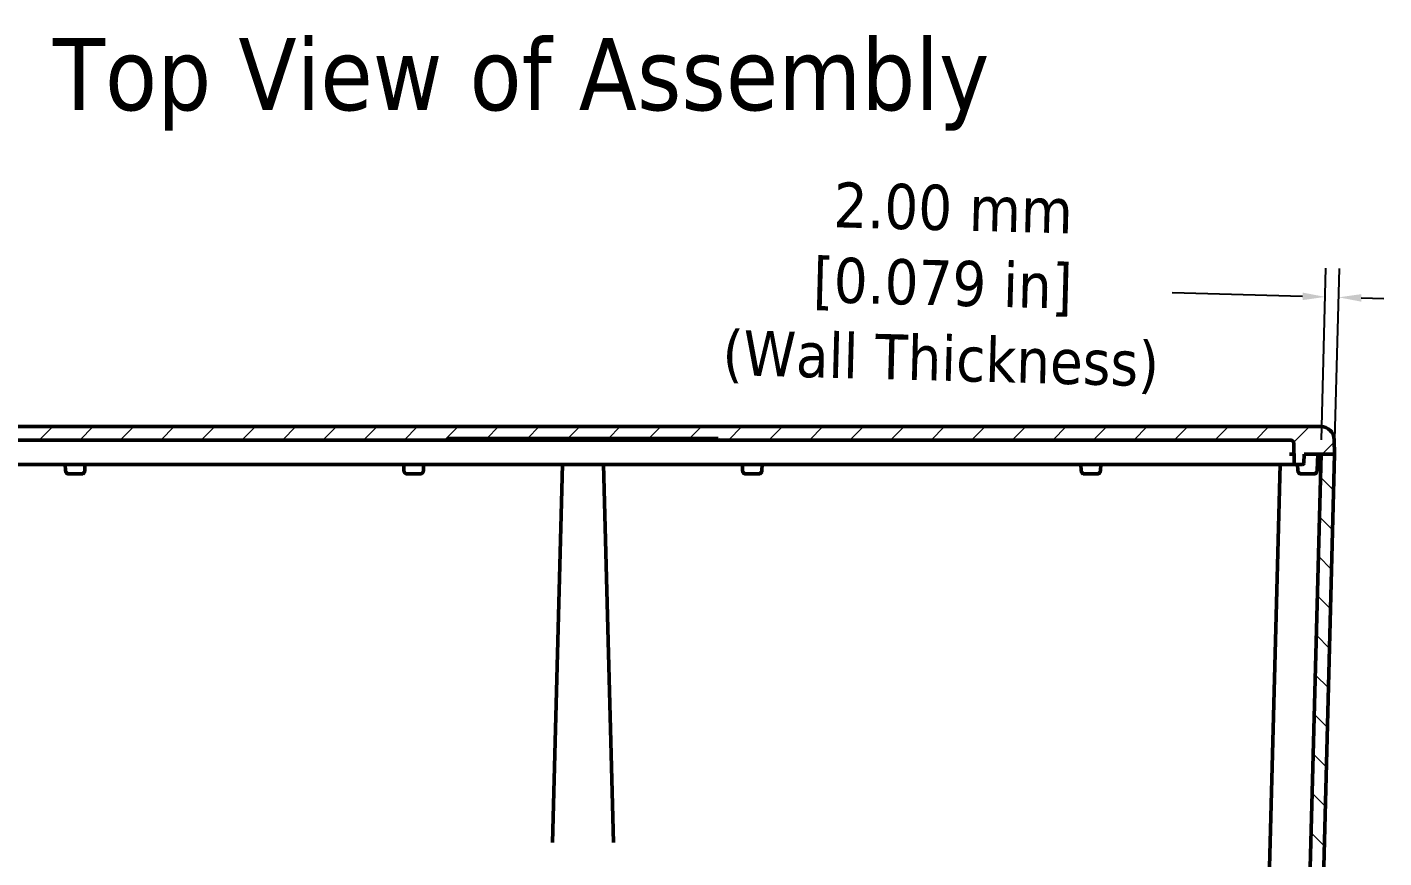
# Model space of a CAD drawing. Header units: millimetres. Extents: x 3 to 1148, y 20 to 725.
# Drawn here: x 136.9 to 337.2, y 364.3 to 487 of the extents above; entities that cross this region are included whole.
import ezdxf

# ---------------------------------------------------------------- set-up
doc = ezdxf.new("R2010")
doc.units = ezdxf.units.MM
doc.header["$LTSCALE"] = 1.333333
for name, color, linetype, lineweight in [('Dimension (ANSI)', 7, 'Continuous', 25), ('Hatch (ANSI)', 7, 'Continuous', 18), ('Symbol (ANSI)', 7, 'Continuous', 25), ('Visible (ANSI)', 7, 'Continuous', 50)]:
    doc.layers.add(name, color=color, linetype=linetype, lineweight=lineweight)
doc.styles.add('Label Text (ANSI)', font='TAHOMA.TTF')
doc.styles.add('Note Text (ANSI)', font='TAHOMA.TTF')
doc.dimstyles.new('Default - mm (ANSI)', dxfattribs={"dimscale": 1.333333, "dimtxt": 5, "dimasz": 2.5, "dimexe": 3.175, "dimexo": 1.6002, "dimgap": 0.8, "dimtad": 0, "dimtih": 1, "dimtoh": 1, "dimrnd": 1e-08, "dimzin": 0, "dimdsep": 46, "dimtxsty": 'Note Text (ANSI)', "dimcen": 0.09, "dimdle": 10, "dimclrd": 256, "dimclre": 256, "dimclrt": 256, "dimadec": 1, "dimazin": 0, "dimtfac": 0.6096, "dimtofl": 0, "dimtmove": 0, "dimatfit": 3, "dimfxl": 0, "dimtolj": 1, "dimtzin": 0, "dimlwd": -1, "dimlwe": -1, "dimarcsym": 0})

# ---------------------------------------------------------------- blocks, each defined once
blk = doc.blocks.new('*D10')
at = {"layer": 'Defpoints', "color": 0}
for p in [(330.54, 447.07), (327.94, 423.9), (329.94, 423.9)]:
    blk.add_point(p, dxfattribs=at)
at = {"layer": 'Dimension (ANSI)'}
for p, q in [((327.99, 426.03), (328.65, 451.36)), ((329.99, 426.03), (330.65, 451.31)), ((325.21, 447.21), (305.95, 447.72)), ((333.87, 446.99), (337.21, 446.9))]:
    blk.add_line(p, q, dxfattribs=at)
for points in [[(325.23, 447.77), (325.2, 446.66), (328.54, 447.13)], [(333.89, 447.54), (333.86, 446.43), (330.54, 447.07)]]:
    blk.add_solid(points, dxfattribs=at)
at = {"layer": 'Dimension (ANSI)', "insert": (272.06, 448.61), "char_height": 6.6667, "attachment_point": 5, "rotation": 358.5, "style": 'Note Text (ANSI)'}
blk.add_mtext('\\A1; 2.00 mm\\P[0.079 in]{\\P(Wall Thickness)}', dxfattribs=at)

msp = doc.modelspace()

# ---------------------------------------------------------------- hatches: boundary and pattern name
at = {"layer": 'Hatch (ANSI)'}
h = msp.add_hatch(dxfattribs=at)
h.set_pattern_fill('ANSI31', color=256, scale=33.866667, style=0)
h.set_pattern_definition([(45, (0, 0), (-2.99342, 2.99342), [])])
edge = h.paths.add_edge_path()
edge.add_line((113.901, 422.59), (113.978, 425.508))
edge.add_ellipse((114.478, 425.495), major_axis=(-0.5, 0.013), ratio=1, start_angle=271.5, end_angle=360, ccw=False)
edge.add_line((114.478, 425.995), (198.936, 425.995))
edge.add_line((198.936, 425.995), (198.949, 426.245))
edge.add_line((198.949, 426.245), (238.922, 426.245))
edge.add_line((238.922, 426.245), (238.936, 425.995))
edge.add_line((238.936, 425.995), (323.394, 425.995))
edge.add_ellipse((323.394, 425.495), major_axis=(0, 0.5), ratio=1, start_angle=271.5, end_angle=360, ccw=False)
edge.add_line((323.893, 425.508), (323.97, 422.59))
edge.add_ellipse((324.17, 422.595), major_axis=(-0.2, -0.005), ratio=1, start_angle=0, end_angle=88.5)
edge.add_line((324.17, 422.395), (325.201, 422.395))
edge.add_ellipse((325.201, 422.595), major_axis=(0, -0.2), ratio=1, start_angle=0, end_angle=88.5)
edge.add_line((325.401, 422.59), (325.436, 423.895))
edge.add_line((325.436, 423.895), (327.936, 423.895))
edge.add_line((327.936, 423.895), (329.936, 423.895))
edge.add_line((329.936, 423.895), (329.879, 426.047))
edge.add_ellipse((327.88, 425.995), major_axis=(1.999, 0.052), ratio=1, start_angle=0, end_angle=88.5)
edge.add_line((327.88, 427.995), (109.991, 427.995))
edge.add_ellipse((109.991, 425.995), major_axis=(0, 2), ratio=1, start_angle=0, end_angle=88.5)
edge.add_line((107.992, 426.047), (107.936, 423.895))
edge.add_line((107.936, 423.895), (109.936, 423.895))
edge.add_line((109.936, 423.895), (112.436, 423.895))
edge.add_line((112.436, 423.895), (112.47, 422.59))
edge.add_ellipse((112.67, 422.595), major_axis=(-0.2, -0.005), ratio=1, start_angle=0, end_angle=88.5)
edge.add_line((112.67, 422.395), (113.701, 422.395))
edge.add_ellipse((113.701, 422.595), major_axis=(0, -0.2), ratio=1, start_angle=0, end_angle=88.5)
h = msp.add_hatch(dxfattribs=at)
h.set_pattern_fill('ANSI31', color=256, scale=33.866667, angle=90, style=0)
h.set_pattern_definition([(135, (0, 0), (-2.99342, -2.99342), [])])
edge = h.paths.add_edge_path()
edge.add_line((198.936, 324.895), (113.015, 324.895))
edge.add_ellipse((113.015, 325.395), major_axis=(0, -0.5), ratio=1, start_angle=271.5, end_angle=360, ccw=False)
edge.add_line((112.515, 325.382), (109.936, 423.895))
edge.add_line((109.936, 423.895), (107.936, 423.895))
edge.add_line((107.936, 423.895), (110.529, 324.843))
edge.add_ellipse((112.529, 324.895), major_axis=(-1.999, -0.052), ratio=1, start_angle=0, end_angle=88.5)
edge.add_line((112.529, 322.895), (325.342, 322.895))
edge.add_ellipse((325.342, 324.895), major_axis=(0, -2), ratio=1, start_angle=0, end_angle=88.5)
edge.add_line((327.342, 324.843), (329.936, 423.895))
edge.add_line((329.936, 423.895), (327.936, 423.895))
edge.add_line((327.936, 423.895), (325.356, 325.382))
edge.add_ellipse((324.856, 325.395), major_axis=(0.5, -0.013), ratio=1, start_angle=271.5, end_angle=360, ccw=False)
edge.add_line((324.856, 324.895), (238.936, 324.895))
edge.add_line((238.936, 324.895), (238.922, 324.645))
edge.add_line((238.922, 324.645), (198.949, 324.645))
edge.add_line((198.949, 324.645), (198.936, 324.895))

# ---------------------------------------------------------------- linework, layer by layer
at = {"layer": 'Visible (ANSI)'}
for p, q in [((327.88, 427.995), (109.991, 427.995)), ((327.936, 427.995), (327.88, 427.995)), ((327.936, 427.995), (327.936, 427.994)), ((114.478, 425.995), (198.936, 425.995)), ((198.936, 425.995), (198.949, 426.245)), ((198.936, 425.995), (200.526, 425.995)), ((198.949, 426.245), (238.922, 426.245)), ((200.526, 425.995), (200.517, 426.245)), ((200.807, 425.995), (200.803, 426.245)), ((202.019, 425.995), (202.019, 426.245)), ((203.746, 425.995), (203.754, 426.245)), ((203.746, 425.995), (204.147, 425.995)), ((204.147, 425.995), (204.138, 426.245)), ((204.38, 425.995), (204.371, 426.245)), ((204.682, 425.995), (204.682, 426.245)), ((204.682, 425.995), (205.819, 425.995)), ((205.819, 425.995), (205.811, 426.245)), ((206.137, 425.995), (206.137, 426.245)), ((206.458, 425.995), (206.467, 426.245)), ((206.458, 425.995), (207.176, 425.995)), ((207.176, 425.995), (207.167, 426.245)), ((207.476, 425.995), (207.476, 426.245)), ((207.771, 425.995), (207.779, 426.245)), ((207.771, 425.995), (208.333, 425.995)), ((208.786, 425.995), (208.786, 426.245)), ((209.239, 425.995), (209.247, 426.245)), ((209.239, 425.995), (209.801, 425.995)), ((209.801, 425.995), (209.792, 426.245)), ((210.099, 425.995), (210.099, 426.245)), ((210.396, 425.995), (210.404, 426.245)), ((210.396, 425.995), (212.163, 425.995)), ((212.163, 425.995), (212.154, 426.245)), ((212.665, 425.995), (212.659, 426.245)), ((213.719, 425.995), (214.609, 425.995)), ((215.033, 425.995), (215.042, 426.245)), ((215.033, 425.995), (215.838, 425.995)), ((215.838, 425.995), (215.829, 426.245)), ((216.192, 425.995), (216.192, 426.245)), ((216.712, 425.995), (218.026, 425.995)), ((218.026, 425.995), (218.017, 426.245)), ((218.323, 425.995), (218.323, 426.245)), ((218.621, 425.995), (218.629, 426.245)), ((218.621, 425.995), (219.251, 425.995)), ((219.251, 425.995), (219.242, 426.245)), ((220.902, 425.995), (220.902, 426.245)), ((222.558, 425.995), (222.567, 426.245)), ((222.558, 425.995), (223.144, 425.995)), ((223.144, 425.995), (223.136, 426.245)), ((223.445, 425.995), (223.445, 426.245)), ((223.739, 425.995), (223.748, 426.245)), ((223.739, 425.995), (224.301, 425.995)), ((224.754, 425.995), (224.754, 426.245)), ((225.207, 425.995), (225.216, 426.245)), ((225.207, 425.995), (225.769, 425.995)), ((225.769, 425.995), (225.761, 426.245)), ((226.068, 425.995), (226.068, 426.245)), ((226.364, 425.995), (226.373, 426.245)), ((226.364, 425.995), (227.082, 425.995)), ((227.082, 425.995), (227.073, 426.245)), ((227.383, 425.995), (227.383, 426.245)), ((227.677, 425.995), (227.686, 426.245)), ((227.677, 425.995), (228.239, 425.995)), ((228.692, 425.995), (228.692, 426.245)), ((229.145, 425.995), (229.153, 426.245)), ((229.145, 425.995), (229.707, 425.995)), ((229.707, 425.995), (229.698, 426.245)), ((230.006, 425.995), (230.006, 426.245)), ((230.302, 425.995), (230.311, 426.245)), ((230.302, 425.995), (230.844, 425.995)), ((230.844, 425.995), (230.836, 426.245)), ((231.166, 425.995), (231.166, 426.245)), ((231.551, 425.995), (231.56, 426.245)), ((231.551, 425.995), (231.714, 425.995)), ((231.714, 425.995), (231.719, 426.245)), ((231.714, 425.995), (233.087, 425.995)), ((233.087, 425.995), (233.081, 426.245)), ((233.087, 425.995), (233.249, 425.995)), ((233.618, 425.995), (233.618, 426.245)), ((233.933, 425.995), (233.942, 426.245)), ((233.933, 425.995), (234.476, 425.995)), ((234.476, 425.995), (234.467, 426.245)), ((234.798, 425.995), (234.798, 426.245)), ((235.114, 425.995), (235.123, 426.245)), ((235.114, 425.995), (236.619, 425.995)), ((236.619, 425.995), (236.611, 426.245)), ((236.942, 425.995), (236.942, 426.245)), ((237.258, 425.995), (237.267, 426.245)), ((237.258, 425.995), (238.936, 425.995)), ((238.922, 426.245), (238.936, 425.995)), ((238.936, 425.995), (323.394, 425.995)), ((323.883, 425.595), (323.883, 425.595)), ((323.893, 425.508), (323.97, 422.59)), ((329.936, 423.895), (329.879, 426.047)), ((323.936, 423.895), (323.269, 423.895)), ((323.936, 423.895), (323.936, 423.895)), ((327.936, 423.895), (325.356, 325.382)), ((325.401, 422.59), (325.436, 423.895)), ((325.436, 423.895), (329.936, 423.895)), ((327.342, 324.843), (329.936, 423.895)), ((327.372, 421.482), (327.436, 423.895)), ((329.936, 423.895), (327.936, 423.895)), ((213.279, 422.395), (118.592, 422.395)), ((142.499, 421.482), (142.475, 422.395)), ((142.999, 420.995), (144.873, 420.995)), ((145.372, 421.482), (145.396, 422.395)), ((192.499, 421.482), (192.475, 422.395)), ((192.999, 420.995), (194.873, 420.995)), ((195.372, 421.482), (195.396, 422.395)), ((214.442, 422.395), (213.279, 422.395)), ((214.435, 366.593), (215.896, 422.395)), ((214.442, 422.395), (223.429, 422.395)), ((223.436, 366.593), (221.975, 422.395)), ((224.592, 422.395), (223.429, 422.395)), ((319.279, 422.395), (224.592, 422.395)), ((242.499, 421.482), (242.475, 422.395)), ((242.999, 420.995), (244.873, 420.995)), ((245.372, 421.482), (245.396, 422.395)), ((292.499, 421.482), (292.475, 422.395)), ((292.999, 420.995), (294.873, 420.995)), ((295.372, 421.482), (295.396, 422.395)), ((320.442, 422.395), (319.279, 422.395)), ((319.356, 325.382), (321.896, 422.395)), ((320.442, 422.395), (323.347, 422.395)), ((324.17, 422.395), (323.347, 422.395)), ((324.17, 422.395), (325.201, 422.395)), ((324.499, 421.482), (324.475, 422.395)), ((324.999, 420.995), (326.873, 420.995))]:
    msp.add_line(p, q, dxfattribs=at)
for centre, radius, start, end in [((327.88, 425.995), 2, 1.5, 90), ((323.394, 425.495), 0.5, 1.5, 90), ((142.999, 421.495), 0.5, 181.5, 270), ((144.873, 421.495), 0.5, 270, 358.5), ((192.999, 421.495), 0.5, 181.5, 270), ((194.873, 421.495), 0.5, 270, 358.5), ((242.999, 421.495), 0.5, 181.5, 270), ((244.873, 421.495), 0.5, 270, 358.5), ((292.999, 421.495), 0.5, 181.5, 270), ((294.873, 421.495), 0.5, 270, 358.5), ((324.17, 422.595), 0.2, 181.5, 270), ((324.999, 421.495), 0.5, 181.5, 270), ((325.201, 422.595), 0.2, 270, 358.5), ((326.873, 421.495), 0.5, 270, 358.5)]:
    msp.add_arc(centre, radius, start, end, dxfattribs=at)
for points, knots in [([(200.526, 425.995), (200.526, 425.995), (200.528, 425.995), (200.543, 425.995), (200.559, 425.995), (200.611, 425.995), (200.647, 425.995), (200.723, 425.995), (200.765, 425.995), (200.807, 425.995)], [0, 0, 0, 0, 0.00014456597, 0.00014456597, 0.00028916406, 0.00028916406, 0.00043376215, 0.00043376215, 0.00057812226, 0.00057812226, 0.00057812226, 0.00057812226]), ([(200.807, 425.995), (200.854, 425.995), (200.901, 425.995), (200.996, 425.995), (201.044, 425.995), (201.191, 425.995), (201.29, 425.995), (201.494, 425.995), (201.598, 425.995), (201.755, 425.995), (201.808, 425.995), (201.913, 425.995), (201.966, 425.995), (202.019, 425.995)], [0, 0, 0, 0, 0.0001574992, 0.0001574992, 0.0003152377, 0.0003152377, 0.0006307147, 0.0006307147, 0.0009461917, 0.0009461917, 0.0011039302, 0.0011039302, 0.0012615066, 0.0012615066, 0.0012615066, 0.0012615066]), ([(202.019, 425.995), (202.077, 425.995), (202.135, 425.995), (202.25, 425.995), (202.307, 425.995), (202.479, 425.995), (202.591, 425.995), (202.918, 425.995), (203.121, 425.995), (203.445, 425.995), (203.564, 425.995), (203.677, 425.995), (203.703, 425.995), (203.729, 425.995), (203.736, 425.995), (203.743, 425.995), (203.744, 425.995), (203.746, 425.995)], [0, 0, 0, 0, 0.0001726276, 0.0001726276, 0.0003454172, 0.0003454172, 0.0006909965, 0.0006909965, 0.0013821549, 0.0013821549, 0.0020733133, 0.0020733133, 0.0024188926, 0.0024188926, 0.0025916822, 0.0025916822, 0.0027642898, 0.0027642898, 0.0027642898, 0.0027642898]), ([(204.147, 425.995), (204.147, 425.995), (204.148, 425.995), (204.155, 425.995), (204.161, 425.995), (204.185, 425.995), (204.209, 425.995), (204.271, 425.995), (204.307, 425.995), (204.356, 425.995), (204.368, 425.995), (204.38, 425.995)], [0, 0, 0, 0, 0.00005629543, 0.00005629543, 0.00011295398, 0.00011295398, 0.00022627107, 0.00022627107, 0.00033958816, 0.00033958816, 0.00037421457, 0.00037421457, 0.00037421457, 0.00037421457]), ([(204.38, 425.995), (204.38, 425.995), (204.381, 425.995), (204.388, 425.995), (204.393, 425.995), (204.416, 425.995), (204.439, 425.995), (204.498, 425.995), (204.533, 425.995), (204.606, 425.995), (204.644, 425.995), (204.682, 425.995)], [0, 0, 0, 0, 0.00005488972, 0.00005488972, 0.00011012284, 0.00011012284, 0.0002205891, 0.0002205891, 0.00033105536, 0.00033105536, 0.00044142941, 0.00044142941, 0.00044142941, 0.00044142941]), ([(205.819, 425.995), (205.821, 425.995), (205.823, 425.995), (205.843, 425.995), (205.86, 425.995), (205.915, 425.995), (205.953, 425.995), (206.018, 425.995), (206.041, 425.995), (206.088, 425.995), (206.112, 425.995), (206.137, 425.995)], [0, 0, 0, 0, 0.0001457854, 0.0001457854, 0.00029168132, 0.00029168132, 0.00043757724, 0.00043757724, 0.0005105252, 0.0005105252, 0.00058312671, 0.00058312671, 0.00058312671, 0.00058312671]), ([(206.137, 425.995), (206.162, 425.995), (206.187, 425.995), (206.234, 425.995), (206.257, 425.995), (206.323, 425.995), (206.36, 425.995), (206.416, 425.995), (206.433, 425.995), (206.455, 425.995), (206.457, 425.995), (206.458, 425.995)], [0, 0, 0, 0, 0.00007187953, 0.00007187953, 0.00014410276, 0.00014410276, 0.00028854922, 0.00028854922, 0.00043299569, 0.00043299569, 0.00057735163, 0.00057735163, 0.00057735163, 0.00057735163]), ([(207.176, 425.995), (207.177, 425.995), (207.179, 425.995), (207.199, 425.995), (207.215, 425.995), (207.268, 425.995), (207.303, 425.995), (207.365, 425.995), (207.386, 425.995), (207.431, 425.995), (207.453, 425.995), (207.476, 425.995)], [0, 0, 0, 0, 0.00013595039, 0.00013595039, 0.00027203315, 0.00027203315, 0.00040811591, 0.00040811591, 0.00047615729, 0.00047615729, 0.00054375133, 0.00054375133, 0.00054375133, 0.00054375133]), ([(207.476, 425.995), (207.499, 425.995), (207.522, 425.995), (207.565, 425.995), (207.587, 425.995), (207.646, 425.995), (207.681, 425.995), (207.732, 425.995), (207.748, 425.995), (207.767, 425.995), (207.769, 425.995), (207.771, 425.995)], [0, 0, 0, 0, 0.00006624641, 0.00006624641, 0.00013293469, 0.00013293469, 0.00026631126, 0.00026631126, 0.00039968782, 0.00039968782, 0.00053293443, 0.00053293443, 0.00053293443, 0.00053293443]), ([(208.333, 425.995), (208.349, 425.995), (208.366, 425.995), (208.404, 425.995), (208.42, 425.995), (208.472, 425.995), (208.494, 425.995), (208.54, 425.995), (208.565, 425.995), (208.623, 425.995), (208.655, 425.995), (208.719, 425.995), (208.752, 425.995), (208.786, 425.995)], [0, 0, 0, 0, 0.00019908062, 0.00019908062, 0.00039816123, 0.00039816123, 0.00049770154, 0.00049770154, 0.00059724185, 0.00059724185, 0.00069678216, 0.00069678216, 0.00079604962, 0.00079604962, 0.00079604962, 0.00079604962]), ([(208.786, 425.995), (208.819, 425.995), (208.852, 425.995), (208.916, 425.995), (208.947, 425.995), (209.004, 425.995), (209.029, 425.995), (209.076, 425.995), (209.096, 425.995), (209.146, 425.995), (209.168, 425.995), (209.204, 425.995), (209.221, 425.995), (209.239, 425.995)], [0, 0, 0, 0, 0.00009824685, 0.00009824685, 0.00019676487, 0.00019676487, 0.0002952829, 0.0002952829, 0.00039380092, 0.00039380092, 0.00059083698, 0.00059083698, 0.00078778497, 0.00078778497, 0.00078778497, 0.00078778497]), ([(209.801, 425.995), (209.802, 425.995), (209.804, 425.995), (209.824, 425.995), (209.839, 425.995), (209.892, 425.995), (209.927, 425.995), (209.988, 425.995), (210.009, 425.995), (210.054, 425.995), (210.076, 425.995), (210.099, 425.995)], [0, 0, 0, 0, 0.00013578078, 0.00013578078, 0.00027168903, 0.00027168903, 0.00040759728, 0.00040759728, 0.00047555141, 0.00047555141, 0.00054306234, 0.00054306234, 0.00054306234, 0.00054306234]), ([(210.099, 425.995), (210.122, 425.995), (210.145, 425.995), (210.188, 425.995), (210.21, 425.995), (210.27, 425.995), (210.305, 425.995), (210.357, 425.995), (210.373, 425.995), (210.392, 425.995), (210.394, 425.995), (210.396, 425.995)], [0, 0, 0, 0, 0.00006632831, 0.00006632831, 0.00013309494, 0.00013309494, 0.00026662819, 0.00026662819, 0.00040016144, 0.00040016144, 0.00053355794, 0.00053355794, 0.00053355794, 0.00053355794]), ([(212.163, 425.995), (212.164, 425.995), (212.165, 425.995), (212.172, 425.995), (212.177, 425.995), (212.202, 425.995), (212.227, 425.995), (212.304, 425.995), (212.357, 425.995), (212.457, 425.995), (212.495, 425.995), (212.575, 425.995), (212.619, 425.995), (212.665, 425.995)], [0, 0, 0, 0, 0.0001875001, 0.0001875001, 0.0003751039, 0.0003751039, 0.0007503115, 0.0007503115, 0.0011255192, 0.0011255192, 0.001313123, 0.001313123, 0.0015004237, 0.0015004237, 0.0015004237, 0.0015004237]), ([(212.665, 425.995), (212.701, 425.995), (212.737, 425.995), (212.815, 425.995), (212.855, 425.995), (212.98, 425.995), (213.069, 425.995), (213.341, 425.995), (213.531, 425.995), (213.719, 425.995)], [0, 0, 0, 0, 0.0001398297, 0.0001398297, 0.0002799613, 0.0002799613, 0.0005602244, 0.0005602244, 0.001120702, 0.001120702, 0.001120702, 0.001120702]), ([(214.609, 425.995), (214.641, 425.995), (214.672, 425.995), (214.735, 425.995), (214.766, 425.995), (214.827, 425.995), (214.856, 425.995), (214.91, 425.995), (214.934, 425.995), (214.974, 425.995), (214.989, 425.995), (215.01, 425.995), (215.015, 425.995), (215.03, 425.995), (215.032, 425.995), (215.033, 425.995)], [0, 0, 0, 0, 0.00009215207, 0.00009215207, 0.0001843693, 0.0001843693, 0.00027658653, 0.00027658653, 0.00036880376, 0.00036880376, 0.000461021, 0.000461021, 0.00055323823, 0.00055323823, 0.00073760519, 0.00073760519, 0.00073760519, 0.00073760519]), ([(215.838, 425.995), (215.839, 425.995), (215.841, 425.995), (215.864, 425.995), (215.883, 425.995), (215.928, 425.995), (215.946, 425.995), (215.987, 425.995), (216.01, 425.995), (216.06, 425.995), (216.086, 425.995), (216.138, 425.995), (216.165, 425.995), (216.192, 425.995)], [0, 0, 0, 0, 0.00015958676, 0.00015958676, 0.00031927611, 0.00031927611, 0.00039912078, 0.00039912078, 0.00047896546, 0.00047896546, 0.00055881013, 0.00055881013, 0.00063829564, 0.00063829564, 0.00063829564, 0.00063829564]), ([(216.192, 425.995), (216.221, 425.995), (216.25, 425.995), (216.306, 425.995), (216.334, 425.995), (216.414, 425.995), (216.461, 425.995), (216.544, 425.995), (216.58, 425.995), (216.647, 425.995), (216.679, 425.995), (216.712, 425.995)], [0, 0, 0, 0, 0.00008487847, 0.00008487847, 0.00017011818, 0.00017011818, 0.00034059759, 0.00034059759, 0.000511077, 0.000511077, 0.00068148645, 0.00068148645, 0.00068148645, 0.00068148645]), ([(218.026, 425.995), (218.027, 425.995), (218.029, 425.995), (218.048, 425.995), (218.066, 425.995), (218.117, 425.995), (218.152, 425.995), (218.212, 425.995), (218.233, 425.995), (218.277, 425.995), (218.3, 425.995), (218.323, 425.995)], [0, 0, 0, 0, 0.00013573263, 0.00013573263, 0.00027160958, 0.00027160958, 0.00040748652, 0.00040748652, 0.000475425, 0.000475425, 0.00054294866, 0.00054294866, 0.00054294866, 0.00054294866]), ([(218.323, 425.995), (218.346, 425.995), (218.369, 425.995), (218.413, 425.995), (218.435, 425.995), (218.495, 425.995), (218.53, 425.995), (218.581, 425.995), (218.597, 425.995), (218.617, 425.995), (218.619, 425.995), (218.621, 425.995)], [0, 0, 0, 0, 0.00006728382, 0.00006728382, 0.00013497941, 0.00013497941, 0.0002703706, 0.0002703706, 0.00040576179, 0.00040576179, 0.00054101793, 0.00054101793, 0.00054101793, 0.00054101793]), ([(219.251, 425.995), (219.253, 425.995), (219.257, 425.995), (219.288, 425.995), (219.311, 425.995), (219.411, 425.995), (219.521, 425.995), (219.749, 425.995), (219.836, 425.995), (220.025, 425.995), (220.127, 425.995), (220.34, 425.995), (220.45, 425.995), (220.619, 425.995), (220.675, 425.995), (220.788, 425.995), (220.845, 425.995), (220.902, 425.995)], [0, 0, 0, 0, 0.0003394704, 0.0003394704, 0.0006790695, 0.0006790695, 0.0013582676, 0.0013582676, 0.0016978667, 0.0016978667, 0.0020374658, 0.0020374658, 0.0023770649, 0.0023770649, 0.0025468644, 0.0025468644, 0.00271648, 0.00271648, 0.00271648, 0.00271648]), ([(220.902, 425.995), (220.959, 425.995), (221.016, 425.995), (221.13, 425.995), (221.186, 425.995), (221.355, 425.995), (221.466, 425.995), (221.678, 425.995), (221.781, 425.995), (221.971, 425.995), (222.057, 425.995), (222.21, 425.995), (222.275, 425.995), (222.385, 425.995), (222.428, 425.995), (222.495, 425.995), (222.52, 425.995), (222.543, 425.995), (222.549, 425.995), (222.556, 425.995), (222.557, 425.995), (222.558, 425.995)], [0, 0, 0, 0, 0.000169551, 0.000169551, 0.0003392858, 0.0003392858, 0.0006787552, 0.0006787552, 0.0010182246, 0.0010182246, 0.001357694, 0.001357694, 0.0016971635, 0.0016971635, 0.0020366329, 0.0020366329, 0.0023761023, 0.0023761023, 0.002545837, 0.002545837, 0.0027153981, 0.0027153981, 0.0027153981, 0.0027153981]), ([(223.144, 425.995), (223.146, 425.995), (223.148, 425.995), (223.168, 425.995), (223.184, 425.995), (223.236, 425.995), (223.272, 425.995), (223.333, 425.995), (223.355, 425.995), (223.399, 425.995), (223.422, 425.995), (223.445, 425.995)], [0, 0, 0, 0, 0.00013595039, 0.00013595039, 0.00027203315, 0.00027203315, 0.00040811591, 0.00040811591, 0.00047615729, 0.00047615729, 0.00054375133, 0.00054375133, 0.00054375133, 0.00054375133]), ([(223.445, 425.995), (223.468, 425.995), (223.491, 425.995), (223.534, 425.995), (223.555, 425.995), (223.615, 425.995), (223.65, 425.995), (223.701, 425.995), (223.717, 425.995), (223.736, 425.995), (223.738, 425.995), (223.739, 425.995)], [0, 0, 0, 0, 0.00006624641, 0.00006624641, 0.00013293469, 0.00013293469, 0.00026631126, 0.00026631126, 0.00039968782, 0.00039968782, 0.00053293443, 0.00053293443, 0.00053293443, 0.00053293443]), ([(224.301, 425.995), (224.318, 425.995), (224.335, 425.995), (224.373, 425.995), (224.389, 425.995), (224.441, 425.995), (224.462, 425.995), (224.509, 425.995), (224.534, 425.995), (224.592, 425.995), (224.623, 425.995), (224.688, 425.995), (224.721, 425.995), (224.754, 425.995)], [0, 0, 0, 0, 0.00019908062, 0.00019908062, 0.00039816123, 0.00039816123, 0.00049770154, 0.00049770154, 0.00059724185, 0.00059724185, 0.00069678216, 0.00069678216, 0.00079604962, 0.00079604962, 0.00079604962, 0.00079604962]), ([(224.754, 425.995), (224.788, 425.995), (224.82, 425.995), (224.884, 425.995), (224.915, 425.995), (224.972, 425.995), (224.998, 425.995), (225.045, 425.995), (225.065, 425.995), (225.115, 425.995), (225.137, 425.995), (225.173, 425.995), (225.19, 425.995), (225.207, 425.995)], [0, 0, 0, 0, 0.00009824685, 0.00009824685, 0.00019676487, 0.00019676487, 0.0002952829, 0.0002952829, 0.00039380092, 0.00039380092, 0.00059083698, 0.00059083698, 0.00078778497, 0.00078778497, 0.00078778497, 0.00078778497]), ([(225.769, 425.995), (225.771, 425.995), (225.773, 425.995), (225.793, 425.995), (225.808, 425.995), (225.86, 425.995), (225.896, 425.995), (225.956, 425.995), (225.978, 425.995), (226.022, 425.995), (226.045, 425.995), (226.068, 425.995)], [0, 0, 0, 0, 0.00013578078, 0.00013578078, 0.00027168903, 0.00027168903, 0.00040759728, 0.00040759728, 0.00047555141, 0.00047555141, 0.00054306234, 0.00054306234, 0.00054306234, 0.00054306234]), ([(226.068, 425.995), (226.091, 425.995), (226.114, 425.995), (226.157, 425.995), (226.179, 425.995), (226.239, 425.995), (226.274, 425.995), (226.325, 425.995), (226.342, 425.995), (226.361, 425.995), (226.363, 425.995), (226.364, 425.995)], [0, 0, 0, 0, 0.00006632831, 0.00006632831, 0.00013309494, 0.00013309494, 0.00026662819, 0.00026662819, 0.00040016144, 0.00040016144, 0.00053355794, 0.00053355794, 0.00053355794, 0.00053355794]), ([(227.082, 425.995), (227.083, 425.995), (227.085, 425.995), (227.105, 425.995), (227.121, 425.995), (227.174, 425.995), (227.21, 425.995), (227.271, 425.995), (227.293, 425.995), (227.337, 425.995), (227.36, 425.995), (227.383, 425.995)], [0, 0, 0, 0, 0.00013595039, 0.00013595039, 0.00027203315, 0.00027203315, 0.00040811591, 0.00040811591, 0.00047615729, 0.00047615729, 0.00054375133, 0.00054375133, 0.00054375133, 0.00054375133]), ([(227.383, 425.995), (227.406, 425.995), (227.428, 425.995), (227.472, 425.995), (227.493, 425.995), (227.553, 425.995), (227.587, 425.995), (227.638, 425.995), (227.654, 425.995), (227.673, 425.995), (227.675, 425.995), (227.677, 425.995)], [0, 0, 0, 0, 0.00006624641, 0.00006624641, 0.00013293469, 0.00013293469, 0.00026631126, 0.00026631126, 0.00039968782, 0.00039968782, 0.00053293443, 0.00053293443, 0.00053293443, 0.00053293443]), ([(228.239, 425.995), (228.255, 425.995), (228.272, 425.995), (228.31, 425.995), (228.326, 425.995), (228.378, 425.995), (228.4, 425.995), (228.446, 425.995), (228.472, 425.995), (228.529, 425.995), (228.561, 425.995), (228.625, 425.995), (228.658, 425.995), (228.692, 425.995)], [0, 0, 0, 0, 0.00019908062, 0.00019908062, 0.00039816123, 0.00039816123, 0.00049770154, 0.00049770154, 0.00059724185, 0.00059724185, 0.00069678216, 0.00069678216, 0.00079604962, 0.00079604962, 0.00079604962, 0.00079604962]), ([(228.692, 425.995), (228.725, 425.995), (228.758, 425.995), (228.822, 425.995), (228.853, 425.995), (228.91, 425.995), (228.936, 425.995), (228.983, 425.995), (229.003, 425.995), (229.052, 425.995), (229.075, 425.995), (229.111, 425.995), (229.127, 425.995), (229.145, 425.995)], [0, 0, 0, 0, 0.00009824685, 0.00009824685, 0.00019676487, 0.00019676487, 0.0002952829, 0.0002952829, 0.00039380092, 0.00039380092, 0.00059083698, 0.00059083698, 0.00078778497, 0.00078778497, 0.00078778497, 0.00078778497]), ([(229.707, 425.995), (229.708, 425.995), (229.71, 425.995), (229.73, 425.995), (229.746, 425.995), (229.798, 425.995), (229.833, 425.995), (229.894, 425.995), (229.916, 425.995), (229.96, 425.995), (229.983, 425.995), (230.006, 425.995)], [0, 0, 0, 0, 0.00013578078, 0.00013578078, 0.00027168903, 0.00027168903, 0.00040759728, 0.00040759728, 0.00047555141, 0.00047555141, 0.00054306234, 0.00054306234, 0.00054306234, 0.00054306234]), ([(230.006, 425.995), (230.029, 425.995), (230.051, 425.995), (230.095, 425.995), (230.116, 425.995), (230.177, 425.995), (230.212, 425.995), (230.263, 425.995), (230.279, 425.995), (230.298, 425.995), (230.3, 425.995), (230.302, 425.995)], [0, 0, 0, 0, 0.00006632831, 0.00006632831, 0.00013309494, 0.00013309494, 0.00026662819, 0.00026662819, 0.00040016144, 0.00040016144, 0.00053355794, 0.00053355794, 0.00053355794, 0.00053355794]), ([(230.844, 425.995), (230.846, 425.995), (230.847, 425.995), (230.856, 425.995), (230.862, 425.995), (230.89, 425.995), (230.915, 425.995), (230.974, 425.995), (231.009, 425.995), (231.066, 425.995), (231.085, 425.995), (231.125, 425.995), (231.146, 425.995), (231.166, 425.995)], [0, 0, 0, 0, 0.00006006935, 0.00006006935, 0.00012051517, 0.00012051517, 0.0002414068, 0.0002414068, 0.00036229843, 0.00036229843, 0.00042274424, 0.00042274424, 0.00048278914, 0.00048278914, 0.00048278914, 0.00048278914]), ([(231.166, 425.995), (231.192, 425.995), (231.218, 425.995), (231.267, 425.995), (231.291, 425.995), (231.335, 425.995), (231.355, 425.995), (231.391, 425.995), (231.406, 425.995), (231.446, 425.995), (231.468, 425.995), (231.51, 425.995), (231.53, 425.995), (231.551, 425.995)], [0, 0, 0, 0, 0.00007528077, 0.00007528077, 0.00015096675, 0.00015096675, 0.00022665274, 0.00022665274, 0.00030233873, 0.00030233873, 0.00045371071, 0.00045371071, 0.00060489877, 0.00060489877, 0.00060489877, 0.00060489877]), ([(233.249, 425.995), (233.285, 425.995), (233.323, 425.995), (233.386, 425.995), (233.399, 425.995), (233.432, 425.995), (233.451, 425.995), (233.495, 425.995), (233.519, 425.995), (233.568, 425.995), (233.592, 425.995), (233.618, 425.995)], [0, 0, 0, 0, 0.00029984621, 0.00029984621, 0.0003748152, 0.0003748152, 0.0004497842, 0.0004497842, 0.0005247532, 0.0005247532, 0.00059930942, 0.00059930942, 0.00059930942, 0.00059930942]), ([(233.618, 425.995), (233.638, 425.995), (233.658, 425.995), (233.697, 425.995), (233.716, 425.995), (233.772, 425.995), (233.806, 425.995), (233.865, 425.995), (233.889, 425.995), (233.915, 425.995), (233.922, 425.995), (233.931, 425.995), (233.932, 425.995), (233.933, 425.995)], [0, 0, 0, 0, 0.00005924869, 0.00005924869, 0.00011890194, 0.00011890194, 0.00023820843, 0.00023820843, 0.00035751492, 0.00035751492, 0.00041716816, 0.00041716816, 0.00047639252, 0.00047639252, 0.00047639252, 0.00047639252]), ([(234.476, 425.995), (234.477, 425.995), (234.479, 425.995), (234.501, 425.995), (234.518, 425.995), (234.575, 425.995), (234.613, 425.995), (234.678, 425.995), (234.701, 425.995), (234.749, 425.995), (234.773, 425.995), (234.798, 425.995)], [0, 0, 0, 0, 0.00014645976, 0.00014645976, 0.00029301492, 0.00029301492, 0.00043957008, 0.00043957008, 0.00051284766, 0.00051284766, 0.00058572083, 0.00058572083, 0.00058572083, 0.00058572083]), ([(234.798, 425.995), (234.823, 425.995), (234.847, 425.995), (234.894, 425.995), (234.917, 425.995), (234.982, 425.995), (235.019, 425.995), (235.073, 425.995), (235.091, 425.995), (235.111, 425.995), (235.113, 425.995), (235.114, 425.995)], [0, 0, 0, 0, 0.00007119588, 0.00007119588, 0.00014279173, 0.00014279173, 0.00028598343, 0.00028598343, 0.00042917513, 0.00042917513, 0.00057224507, 0.00057224507, 0.00057224507, 0.00057224507]), ([(236.619, 425.995), (236.62, 425.995), (236.623, 425.995), (236.645, 425.995), (236.662, 425.995), (236.719, 425.995), (236.758, 425.995), (236.823, 425.995), (236.846, 425.995), (236.893, 425.995), (236.917, 425.995), (236.942, 425.995)], [0, 0, 0, 0, 0.00014532048, 0.00014532048, 0.00029074102, 0.00029074102, 0.00043616156, 0.00043616156, 0.00050887183, 0.00050887183, 0.00058116445, 0.00058116445, 0.00058116445, 0.00058116445]), ([(236.942, 425.995), (236.967, 425.995), (236.991, 425.995), (237.039, 425.995), (237.062, 425.995), (237.127, 425.995), (237.164, 425.995), (237.217, 425.995), (237.234, 425.995), (237.255, 425.995), (237.257, 425.995), (237.258, 425.995)], [0, 0, 0, 0, 0.0000717974, 0.0000717974, 0.00014400911, 0.00014400911, 0.00028843254, 0.00028843254, 0.00043285597, 0.00043285597, 0.00057716395, 0.00057716395, 0.00057716395, 0.00057716395])]:
    msp.add_open_spline(points, degree=3, knots=knots, dxfattribs=at)

# ---------------------------------------------------------------- texts
at = {"layer": 'Symbol (ANSI)', "insert": (140.669, 471.662), "char_height": 10.66667, "attachment_point": 7, "style": 'Label Text (ANSI)'}
msp.add_mtext('Top View of Assembly', dxfattribs=at)

# ---------------------------------------------------------------- dimensions: what is measured, and where the dimension line sits
at = {"layer": 'Dimension (ANSI)'}
dim = msp.add_linear_dim(base=(330.543, 447.074), p1=(327.936, 423.895), p2=(329.936, 423.895), angle=178.5, text=' <> mm\\X[0.079 in]{\\P(Wall Thickness)}', dimstyle='Default - mm (ANSI)', override={"dimtih": 0, "dimtoh": 0, "dimdec": 2, "dimpost": '', "dimtp": 0, "dimtm": 0, "dimtdec": 2, "dimatfit": 1}, dxfattribs=at)
dim.commit()
dim.dimension.update_dxf_attribs({"geometry": '*D10', "text_midpoint": (272.058, 448.605), "dimtype": 160})

doc.saveas('drawing.dxf')
